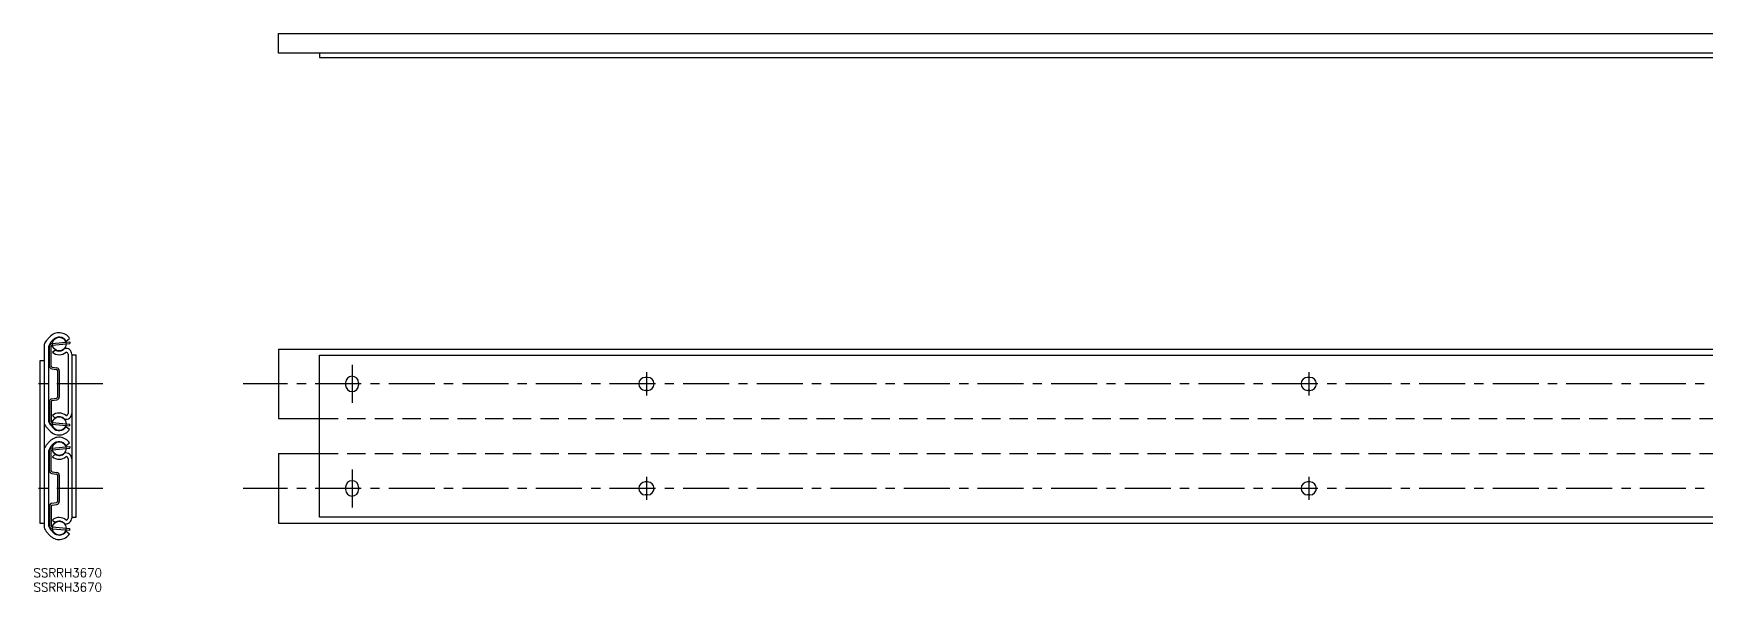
# Model space of a CAD drawing. Extents: x 0 to 1307, y -8 to 189.
# Drawn here: x 0 to 577, y -8 to 185 of the extents above; entities that cross this region are included whole.
import ezdxf

# ---------------------------------------------------------------- set-up
doc = ezdxf.new("R2010")
doc.units = 0
doc.header["$LTSCALE"] = 0.5
doc.linetypes.add('CENTER', pattern=[50.8, 31.75, -6.35, 6.35, -6.35])
doc.linetypes.add('DASHED', pattern=[19.05, 12.7, -6.35])
for name, color, linetype in [('MSM_CENTER', 1, 'CENTER'), ('MSM_CONTINUOUS', 7, 'CONTINUOUS'), ('MSM_DASHED', 4, 'DASHED'), ('MSM_PART_NUMBER', 7, 'CONTINUOUS')]:
    doc.layers.add(name, color=color, linetype=linetype)
doc.styles.get("Standard").update_dxf_attribs({"font": 'txt.shx', "height": 3, "bigfont": 'bigfont.shx'})

# ---------------------------------------------------------------- blocks, each defined once
blk = doc.blocks.new('*U11')
at = {"layer": 'MSM_PART_NUMBER'}
blk.add_text('SSRRH3670', height=3, dxfattribs=at).set_placement((0, -3))
blk = doc.blocks.new('*U12')
at = {"layer": 'MSM_PART_NUMBER'}
blk.add_text('SSRRH3670', height=3, dxfattribs=at).set_placement((0, -8))

msp = doc.modelspace()

# ---------------------------------------------------------------- linework, layer by layer
at = {"layer": 'MSM_CENTER'}
for p, q in [((109.97, 70.31), (109.97, 57.19)), ((24, 63.75), (0, 63.75)), ((1306.92, 63.75), (72.43, 63.75)), ((211.57, 67.75), (211.57, 59.75)), ((440.17, 67.75), (440.17, 59.75)), ((109.97, 34.21), (109.97, 21.09)), ((211.57, 31.65), (211.57, 23.65)), ((440.17, 31.65), (440.17, 23.65)), ((24, 27.65), (0, 27.65)), ((1306.92, 27.65), (72.43, 27.65))]:
    msp.add_line(p, q, dxfattribs=at)
at = {"layer": 'MSM_CONTINUOUS'}
for p, q in [((84.57, 177.93), (84.57, 184.8)), ((84.57, 184.8), (640.57, 184.8)), ((795.57, 177.93), (84.57, 177.93)), ((780.72, 177.93), (98.77, 177.93)), ((98.77, 177.93), (98.77, 176.43)), ((98.77, 176.43), (780.72, 176.43)), ((3.68, 76.75), (3.68, 14.65)), ((4.42, 78.65), (5.69, 80.02)), ((5.2, 76.15), (5.2, 51.34)), ((5.51, 69.89), (5.51, 76.68)), ((5.95, 78.05), (6.81, 78.98)), ((6.11, 69.89), (6.11, 76.68)), ((6.42, 77.68), (12.45, 78.24)), ((6.47, 77.08), (12.51, 77.65)), ((6.52, 74.7), (7.49, 75.55)), ((11.24, 78.55), (12.48, 79.44)), ((12.51, 78.25), (12.51, 77.65)), ((84.57, 75.75), (794.02, 75.75)), ((84.57, 75.75), (84.57, 51.75)), ((3.68, 71.66), (2.18, 71.66)), ((2.18, 71.66), (2.18, 15.66)), ((6.45, 69.5), (8.05, 69.27)), ((11.96, 73.99), (11.96, 53.5)), ((13.23, 73.99), (13.23, 17.7)), ((14.73, 73.7), (13.23, 73.7)), ((14.73, 17.7), (14.73, 73.7)), ((98.77, 17.7), (98.77, 73.7)), ((98.77, 73.7), (780.72, 73.7)), ((3.68, 63.75), (3.68, 53.5)), ((6.37, 68.9), (7.97, 68.68)), ((8.31, 68.28), (8.31, 59.21)), ((8.91, 68.28), (8.91, 59.21)), ((13.23, 63.75), (13.23, 53.5)), ((107.72, 64.15), (107.72, 63.35)), ((112.22, 64.15), (112.22, 63.35)), ((211.97, 66), (211.17, 66)), ((440.57, 66), (439.77, 66)), ((6.37, 58.59), (7.97, 58.82)), ((6.45, 58), (8.05, 58.22)), ((211.97, 61.5), (211.17, 61.5)), ((440.57, 61.5), (439.77, 61.5)), ((5.51, 57.6), (5.51, 50.81)), ((6.11, 57.6), (6.11, 50.81)), ((6.52, 52.8), (7.49, 51.95)), ((4.42, 48.85), (5.69, 47.48)), ((5.95, 49.45), (6.81, 48.51)), ((6.42, 49.82), (12.45, 49.25)), ((6.47, 50.41), (12.51, 49.85)), ((11.24, 48.95), (12.48, 48.06)), ((12.51, 49.25), (12.51, 49.85)), ((84.57, 51.75), (98.77, 51.75)), ((4.42, 42.55), (5.69, 43.92)), ((5.51, 33.8), (5.51, 40.59)), ((5.95, 41.96), (6.81, 42.89)), ((6.11, 33.8), (6.11, 40.59)), ((6.42, 41.58), (12.45, 42.15)), ((6.47, 40.99), (12.51, 41.55)), ((11.24, 42.45), (12.48, 43.34)), ((12.51, 42.16), (12.51, 41.55)), ((5.2, 40.06), (5.2, 15.25)), ((6.52, 38.6), (7.49, 39.45)), ((11.96, 37.9), (11.96, 17.41)), ((84.57, 39.65), (98.77, 39.65)), ((84.57, 39.65), (84.57, 15.65)), ((6.37, 32.81), (7.97, 32.58)), ((6.45, 33.4), (8.05, 33.18)), ((8.31, 32.19), (8.31, 23.12)), ((8.91, 32.19), (8.91, 23.12)), ((211.97, 29.9), (211.17, 29.9)), ((440.57, 29.9), (439.77, 29.9)), ((3.68, 27.65), (3.68, 17.41)), ((13.23, 27.65), (13.23, 17.41)), ((107.72, 28.05), (107.72, 27.25)), ((112.22, 28.05), (112.22, 27.25)), ((211.97, 25.4), (211.17, 25.4)), ((440.57, 25.4), (439.77, 25.4)), ((5.51, 21.51), (5.51, 14.72)), ((6.11, 21.51), (6.11, 14.72)), ((6.37, 22.5), (7.97, 22.72)), ((6.45, 21.9), (8.05, 22.13)), ((13.23, 17.7), (14.73, 17.7)), ((780.72, 17.7), (98.77, 17.7)), ((2.18, 15.66), (3.68, 15.66)), ((4.42, 12.75), (5.69, 11.38)), ((5.95, 13.35), (6.81, 12.42)), ((6.42, 13.72), (12.45, 13.16)), ((6.47, 14.32), (12.51, 13.75)), ((6.52, 16.7), (7.49, 15.85)), ((11.24, 12.85), (12.48, 11.96)), ((12.51, 13.15), (12.51, 13.75)), ((84.57, 15.65), (794.02, 15.66))]:
    msp.add_line(p, q, dxfattribs=at)
for centre in [(8.91, 77.5), (8.91, 50), (8.91, 41.4), (8.91, 13.91)]:
    msp.add_circle(centre, 2.38, dxfattribs=at)
for centre, radius, start, end in [((8.86, 77.08), 4.32, 33.07207, 137.1988), ((6.47, 76.75), 2.79, 137.2012, 179.9998), ((7.99, 76.15), 2.79, 137.19641, 180.00469), ((6.51, 76.68), 1, 95.3513, 179.9995), ((6.51, 76.68), 0.4, 95.3574, 179.9987), ((8.86, 77.08), 2.8, 31.64973, 137.2015), ((8.91, 77.5), 2.41, 233.9299, 319.4979), ((11.23, 73.99), 2, 0, 104.10787), ((6.51, 69.89), 1, 180, 261.874), ((6.51, 69.89), 0.4, 179.9987, 261.8926), ((8.91, 77.5), 3.68, 229.50217, 310.91789), ((7.91, 68.28), 1, 0, 81.8732), ((11.23, 73.99), 0.73, 0.01475, 82.89588), ((7.91, 68.28), 0.4, 0.0013, 81.893), ((109.97, 64.15), 2.25, 0, 180), ((211.17, 63.75), 2.25, 90, 270), ((211.97, 63.75), 2.25, 270, 90), ((439.77, 63.75), 2.25, 90, 270), ((440.57, 63.75), 2.25, 270, 90), ((6.51, 57.6), 1, 98.126, 179.9995), ((6.51, 57.6), 0.4, 98.1052, 179.9987), ((7.91, 59.21), 0.4, 278.1054, 0.0013), ((7.91, 59.21), 1, 278.1263, 0.0005), ((109.97, 63.35), 2.25, 180, 0), ((8.91, 50), 3.68, 49.08109, 130.4979), ((8.91, 50), 2.41, 40.5045, 126.0686), ((11.23, 53.5), 2, 255.88972, 0.0003), ((11.23, 53.5), 0.73, 277.1083, 0.0007), ((6.47, 50.74), 2.79, 180, 222.8005), ((7.99, 51.34), 2.79, 180, 222.8006), ((6.51, 50.81), 1, 180, 264.6491), ((8.86, 50.41), 4.32, 222.8007, 326.9282), ((6.51, 50.81), 0.4, 179.9987, 264.6401), ((8.86, 50.41), 2.8, 222.7998, 328.35219), ((6.47, 40.66), 2.79, 137.2012, 179.9998), ((7.99, 40.06), 2.79, 137.19641, 180.00469), ((6.51, 40.59), 1, 95.3513, 179.9995), ((8.86, 40.99), 4.32, 33.07207, 137.1988), ((6.51, 40.59), 0.4, 95.3574, 179.9987), ((8.86, 40.99), 2.8, 31.64973, 137.2015), ((8.91, 41.4), 3.68, 229.50217, 310.91789), ((8.91, 41.4), 2.41, 233.9299, 319.4979), ((11.23, 37.9), 2, 0, 104.10787), ((11.23, 37.9), 0.73, 0.01475, 82.89588), ((6.51, 33.8), 1, 180, 261.874), ((6.51, 33.8), 0.4, 179.9987, 261.8926), ((7.91, 32.19), 0.4, 0.0013, 81.893), ((7.91, 32.19), 1, 0, 81.8732), ((109.97, 28.05), 2.25, 0, 180), ((211.17, 27.65), 2.25, 90, 270), ((211.97, 27.65), 2.25, 270, 90), ((439.77, 27.65), 2.25, 90, 270), ((440.57, 27.65), 2.25, 270, 90), ((7.91, 23.12), 0.4, 278.1054, 0.0013), ((7.91, 23.12), 1, 278.1263, 0.0005), ((109.97, 27.25), 2.25, 180, 0), ((6.51, 21.51), 1, 98.126, 179.9995), ((6.51, 21.51), 0.4, 98.1052, 179.9987), ((8.91, 13.91), 3.68, 49.08109, 130.4979), ((11.23, 17.41), 2, 255.88972, 0.0003), ((11.23, 17.41), 0.73, 277.1083, 0.0007), ((6.47, 14.65), 2.79, 180, 222.8005), ((7.99, 15.25), 2.79, 180, 222.8006), ((6.51, 14.72), 1, 180, 264.6491), ((8.86, 14.32), 4.32, 222.8007, 326.9282), ((6.51, 14.72), 0.4, 179.9987, 264.6401), ((8.86, 14.32), 2.8, 222.7998, 328.35219), ((8.91, 13.91), 2.41, 40.5045, 126.0686)]:
    msp.add_arc(centre, radius, start, end, dxfattribs=at)
at = {"layer": 'MSM_DASHED'}
for p, q in [((98.77, 51.75), (780.72, 51.75)), ((98.77, 39.65), (780.72, 39.65))]:
    msp.add_line(p, q, dxfattribs=at)

# ---------------------------------------------------------------- block references
at = {"layer": 'MSM_CONTINUOUS'}
for name in ['*U11', '*U12']:
    msp.add_blockref(name, (0, 0), dxfattribs=at)

doc.saveas('drawing.dxf')
